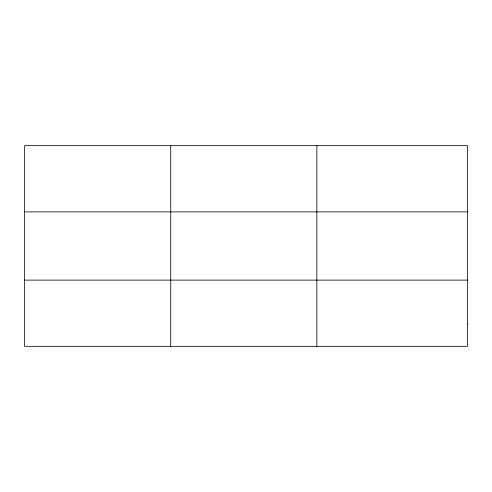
<?xml version="1.0" encoding="UTF-8"?>
<svg xmlns="http://www.w3.org/2000/svg" width="492" height="492" viewBox="0 0 492 492"><rect width="100%" height="100%" fill="white"/><g stroke="black" fill="none" stroke-linecap="round" stroke-linejoin="round"><path stroke-width="0.74" d="M170.724 346.331L170.724 145.669M316.848 346.331L316.848 145.669M24.6 211.886L467.4 211.886M24.6 280.114L467.4 280.114M467.4 324.259L467.4 346.331L24.6 346.331L24.6 145.669L467.4 145.669L467.4 324.259"/></g></svg>
